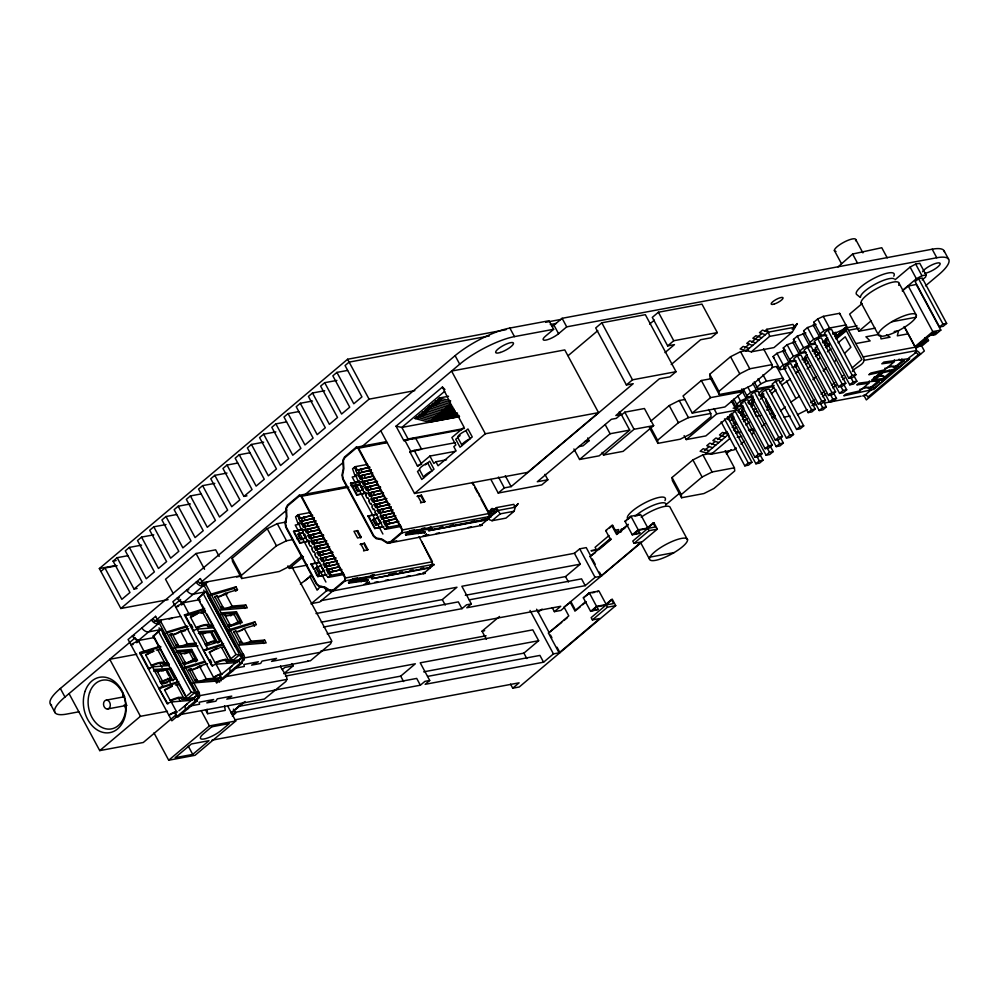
<?xml version="1.0" encoding="UTF-8"?>
<svg xmlns="http://www.w3.org/2000/svg" width="999" height="999" viewBox="0 0 999 999"><rect width="100%" height="100%" fill="white"/><g stroke="black" fill="none" stroke-linecap="round" stroke-linejoin="round"><path stroke-width="1.5" d="M852.359 371.478C854.894 366.833 866.42 364.66 863.648 357.804L847.264 328.109L844.729 328.172L835.863 336.85L844.729 328.172M894.442 359.84A8.679 4.758 51.6 0 0 893.755 362.187L881.792 363.811L883.853 362.075L908.091 358.778C910.526 355.582 918.393 353.309 915.883 348.064L904.619 327.135M195.829 700.237L199.675 696.453L199.363 693.119L160.789 621.503L157.929 622.602A6.593 1.711 -28.3 0 0 158.092 624.025M241.983 656.355L243.818 654.807L242.732 654.857L243.306 653.895L240.447 654.994A6.593 1.711 -28.3 0 0 241.983 656.355L242.008 657.579L221.079 674.7L220.329 676.198L220.854 679.507L223.027 679.095L242.083 663.036L241.845 661.051L243.631 659.939L244.618 657.03L205.557 583.753L202.697 584.865A6.593 1.711 -28.3 0 0 202.847 586.288M179.683 714.635L264.36 699.05L285.939 681.43C289.61 676.186 281.393 670.816 280.532 665.908M307.817 660.888L310.339 660.826L330.706 643.693L331.693 640.784L291.795 566.645M158.167 623.826A6.593 4.008 49.9 0 1 152.235 621.066L151.386 619.88L153.559 619.48L155.307 621.178L156.781 621.253L158.167 623.826L138.386 640.521L143.906 651.098L142.07 652.634L139.635 652.659L159.89 646.241M194.992 697.364L187.4 698.788L185.764 696.852L153.234 636.413L160.827 629.183L194.168 691.133M203.334 585.739L183.142 602.772L188.674 613.349L186.838 614.897L184.403 614.922L204.658 608.491M239.76 659.627L232.168 661.038L230.532 659.115L198.002 598.663L205.594 591.433L238.936 653.383M419.043 536.713L432.367 561.463L432.018 564.647L345.117 580.869L345.03 578.059L301.049 496.378L299.076 495.354L287.475 505.132L285.851 508.279L286.326 516.495L285.015 523.126L285.789 527.285L316.483 584.29L319.28 586.75L324.675 587.712L330.582 591.358L425.274 573.326L423.064 573.039L425.274 573.326M472.627 482.38L489.335 513.424L488.986 516.608L402.098 532.842L401.998 530.019L358.017 448.351L356.044 447.315L344.443 457.092L342.819 460.239L343.306 468.456L341.983 475.087L342.757 479.245L373.464 536.251L376.248 538.711L381.643 539.672L387.562 543.319L482.242 525.287L480.032 524.999L482.242 525.287M895.067 279.757L910.101 267.083L915.671 264.073L919.779 263.311L926.061 274.962L925.636 276.998L922.177 279.932M136.264 639.098L136.763 642.769L138.586 641.221A6.593 1.711 -28.3 0 0 132.043 644.08L130.981 644.855L133.154 644.442M181.031 601.361L181.518 605.019L183.354 603.471A6.593 1.711 -28.3 0 0 176.811 606.343L175.749 607.105L178.609 606.243M488.474 514.298L496.391 507.617L513.798 504.37L515.334 507.217L497.927 510.477L487.749 519.055L492.045 520.716L505.969 518.119L514.11 511.251L515.334 507.217L518.156 503.558L514.747 507.292M616.683 534.565L618.706 529.532L615.434 530.144M620.416 531.543L621.428 529.02L624.687 528.421M749.075 348.439L743.181 346.403L740.134 348.976L751.335 351.823L773.975 347.59L792.282 332.155L797.352 323.601L794.292 326.173M752.309 434.453L753.995 430.794M176.323 712.449L175.562 713.948L176.086 717.245L178.259 716.845L197.315 700.786L197.078 698.801L198.214 698.239L196.828 695.666A6.593 4.008 49.9 0 0 194.68 699.924L195.142 701.186L197.315 700.786M869.442 380.919A8.679 4.758 51.6 0 0 868.743 383.266L859.664 390.921L845.841 394.118L843.805 395.829L873.288 389.448L884.402 379.445M909.565 358.229L898.276 368.381L868.83 374.725L870.841 373.039L884.664 369.842L893.755 362.187M297.952 534.365L302.972 532.455L305.632 537.899L300.774 539.61L297.952 534.365L302.809 532.654M300.774 539.61L305.632 537.899M354.92 486.326L359.952 484.415L362.612 489.86L359.952 484.415L354.92 486.326L357.754 491.57L362.487 489.872M357.754 491.57L355.095 486.113M315.909 567.719L320.929 565.796L323.763 571.053L318.731 572.964L315.909 567.719L320.929 565.796L323.763 571.053L318.731 572.964M372.889 519.68L377.909 517.769L380.569 523.214L375.711 524.925L372.889 519.68L377.909 517.769L380.569 523.214L377.622 517.981M375.711 524.925L380.444 523.226M153.234 636.413L160.827 629.183M198.002 598.663L205.594 591.433M160.789 621.503L160.227 622.464L161.301 622.414M205.557 583.753L204.995 584.727L206.069 584.677M825.998 346.69L828.208 344.518M835.639 338.661L846.628 327.784L857.067 325.836M835.976 337.55L845.953 327.697L836.013 337.362M816.995 355.319L819.217 353.147M825.873 346.628L829.195 343.369M835.639 338.449L846.628 327.784M839.46 335.664L847.264 328.109L835.776 338.174M351.735 581.793L354.57 579.283L371.79 576.573L373.876 574.812L374.213 575.449L372.127 577.197L354.945 579.969L353.421 581.193L354.57 579.283L354.945 579.969L352.048 582.367L353.122 580.631M408.703 533.753L411.551 531.243L428.758 528.533L430.844 526.773L431.181 527.41L429.095 529.17L411.913 531.93L410.402 533.154L411.551 531.243L411.913 531.93L409.016 534.328L410.089 532.592M838.049 266.87L852.622 254.033L881.767 247.727L887.224 257.854M796.715 372.39L799.013 370.367L795.491 373.426M805.906 364.335L808.203 362.325M816.245 355.282L818.543 353.259M825.436 347.227L828.883 344.205M862.624 395.891L864.51 395.517L871.802 389.373L870.416 386.8M895.454 365.709L896.827 368.269L882.904 380.007L858.815 383.166L856.78 384.89L868.743 383.266M168.082 599.662L120.842 608.478L99.351 568.568L347.59 359.253L506.068 329.67M100.887 571.416L104.957 567.994L117.145 565.709M104.957 567.994L121.841 599.35L129.97 592.482L113.087 561.126L117.158 557.692L127.822 555.706M141.558 545.129L129.37 547.402L125.3 550.836L142.183 582.192L134.041 589.048L117.158 557.692M153.771 534.827L141.571 537.1L137.512 540.534L154.395 571.89L146.254 578.758L129.37 547.402M165.971 524.537L153.784 526.81L149.713 530.244L166.596 561.6L158.466 568.468L141.571 537.1M176.661 514.522L165.996 516.52L161.925 519.955L178.809 551.311L170.667 558.166L153.784 526.81M190.397 503.946L178.197 506.218L174.138 509.652L191.021 541.008L182.879 547.877L165.996 516.52M201.074 493.943L190.409 495.929L186.338 499.363L203.222 530.719L195.092 537.587L178.197 506.218M214.81 483.366L202.622 485.639L198.551 489.073L215.434 520.429L207.293 527.285L190.409 495.929M226.973 473.076L214.822 475.337L210.764 478.771L227.647 510.127L219.505 516.995L202.622 485.639M237.662 463.061L227.035 465.047L222.964 468.481L239.847 499.837L231.718 506.705L214.822 475.337M249.912 452.759L239.248 454.757L235.177 458.191L252.06 489.547L243.918 496.403L227.035 465.047M263.649 442.182L251.448 444.455L247.377 447.889L264.273 479.245L256.131 486.113L239.248 454.757M275.849 431.893L263.661 434.165L259.59 437.599L276.473 468.956L268.331 475.824L251.448 444.455M286.538 421.878L275.874 423.876L271.803 427.297L288.686 458.666L280.544 465.522L263.661 434.165M298.751 411.588L288.074 413.574L284.003 417.008L300.899 448.364L292.757 455.232L275.874 423.876M312.475 401.011L300.287 403.284L296.216 406.718L313.099 438.074L304.957 444.942L288.074 413.574M324.687 390.709L312.5 392.994L308.429 396.416L325.312 427.784L317.17 434.64L300.287 403.284M336.9 380.419L324.7 382.692L320.629 386.126L337.525 417.482L329.383 424.35L312.5 392.994M347.577 370.417L336.913 372.402L332.842 375.836L349.725 407.192L341.583 414.048L324.7 382.692M120.842 608.478L369.081 399.163L414.785 390.634M219.181 556.418L215.647 549.837L196.054 553.496L165.522 579.233L173.327 593.706M51.611 705.157A43.569 11.276 -28.3 0 1 60.365 688.486L455.107 355.644A43.569 11.276 -28.3 0 1 509.852 328.059L549.038 320.741L553.646 329.295L545.504 336.151A10.052 2.597 -28.3 0 0 545.929 340.085A10.052 2.597 -28.3 0 0 558.566 333.716L566.708 326.848L936.787 257.754A43.569 11.276 -28.3 0 1 938.635 274.775L925.511 285.839M299.413 495.979L287.899 505.694L286.401 508.578L286.888 516.658L285.589 523.239L286.288 526.997L316.883 583.828L319.405 586.051L324.762 587L330.569 590.609L335.14 589.747M356.381 447.939L344.867 457.654L343.381 460.539L343.868 468.618L342.557 475.199L343.256 478.958L373.863 535.789L376.386 538.011L381.743 538.961L387.55 542.569L396.69 540.859M301.049 496.378L348.751 487.187M358.017 448.351L387.425 442.557M78.871 711.8L66.821 714.06A43.569 11.276 -28.3 0 1 64.972 697.04L135.327 637.712M154.408 621.615L180.644 599.5M199.725 583.404L286.788 510.002M304.67 494.917L342.844 462.737M361.925 446.653L459.715 364.198A43.569 11.276 -28.3 0 1 514.46 336.613L553.646 329.295M156.781 621.253L158.654 620.229L161.001 621.84M302.135 555.606L289.26 566.458L279.258 571.503L241.708 578.508L232.505 561.413L232.168 558.291L267.257 528.708L277.26 523.663L286.276 521.977M409.24 439.548L403.796 440.571L396.041 426.173L442.432 387.05L444.955 389.535M310.652 512.412L298.514 514.672L295.579 516.795L297.927 523.488L300.849 522.939M367.62 464.373L355.494 466.633L352.56 468.756L354.907 475.449L357.829 474.9M444.605 391.371L401.848 427.422L396.041 426.173M458.978 416.62L429.046 422.202L415.097 418.531L416.72 417.17L422.752 416.034M426.011 413.299L419.98 414.423L418.344 415.796L432.305 419.455L457.742 414.71M427.759 410.826L423.226 411.675L421.603 413.049L435.564 416.72L456.518 412.799M431.006 408.079L426.486 408.928L424.862 410.302L438.811 413.973L455.282 410.901M454.046 408.991L442.07 411.226L428.121 407.555L429.745 406.181L435.776 405.057M439.023 402.31L433.004 403.434L431.368 404.807L445.329 408.479L452.809 407.08M440.771 399.85L436.251 400.699L434.627 402.073L448.576 405.731L451.573 405.182M448.551 396.266L439.51 397.952L437.887 399.325L450.437 402.622M303.009 520.841L300.274 521.353L298.726 518.493L312.749 515.322L301.149 518.044L302.685 520.904L314.385 518.069M359.977 472.802L357.242 473.314L355.706 470.454L369.717 467.282M300.274 521.353L314.285 518.181M357.242 473.314L371.253 470.142M297.927 523.488L298.664 522.864L300.999 529.183L301.735 528.571L303.271 531.431L302.535 532.042L307.143 540.584L307.867 539.972L309.415 542.832L308.679 543.444L310.214 546.291L310.939 545.679L312.475 548.538L311.75 549.15L313.286 551.985L314.011 551.373L315.547 554.233L314.822 554.845L316.346 557.692L317.083 557.08L318.619 559.939L317.894 560.551L321.69 565.634L320.966 566.258M354.907 475.449L355.632 474.825L357.979 481.143L358.703 480.531L360.239 483.391L359.515 484.003L364.111 492.544L364.847 491.933L366.383 494.792L365.659 495.404L367.182 498.251L367.907 497.639L369.455 500.499L368.718 501.111L370.254 503.958L370.979 503.334L372.527 506.193L371.79 506.818L373.326 509.652L374.051 509.04L375.587 511.9L374.862 512.512L378.658 517.594L377.934 518.219M241.708 578.508L241.371 575.399L276.461 545.816L286.476 540.771L292.482 539.647M293.419 531.443L302.535 529.445M306.081 526.548L303.346 527.06L301.798 524.2L315.821 521.016M359.503 481.406L350.387 483.404L360.502 481.518M363.049 478.509L360.314 479.021L358.778 476.161L372.789 472.977M455.706 451.248L429.895 456.068L417.682 466.371L409.927 451.973L421.628 449.25L415.484 437.849L403.796 440.571L408.067 438.973L464.448 428.446M303.346 527.06L317.357 523.876M360.314 479.021L372.864 476.111L364.423 478.259M218.644 597.027A12.875 2.572 -31.1 0 0 223.476 594.917L225.312 593.369L237.5 589.66L235.964 586.813L210.177 594.368M429.046 422.202L430.681 420.829L459.115 415.522M432.305 419.455L433.928 418.094L456.381 413.898M435.564 416.72L437.187 415.347L455.144 411.988M438.811 413.973L440.447 412.599L453.908 410.089M442.07 411.226L443.693 409.852L452.684 408.179M445.329 408.479L446.953 407.105L451.448 406.268M448.576 405.731L450.212 404.358L436.251 400.699M307.442 526.286L315.934 524.063M210.889 595.416L234.141 588.349L235.964 586.813M318.968 529.857L306.406 532.754L304.87 529.895L318.881 526.723M377.397 481.543L363.386 484.727L361.85 481.868L374.4 478.958L364.26 481.406L365.796 484.265L377.51 481.431M414.672 438.536L415.484 437.849M237.5 589.66L235.677 591.208L234.141 588.349M304.071 534.89L304.795 534.278L306.343 537.137L305.607 537.749M361.039 486.85L361.775 486.238L363.311 489.098L362.587 489.71M552.16 326.536A10.052 2.597 -28.3 0 0 553.958 325.162L562.1 318.306L932.179 249.213A43.569 11.276 -28.3 0 1 944.442 252.01M323.501 535.277L309.478 538.461L307.942 535.601L320.492 532.692M380.469 487.237L366.458 490.422L364.91 487.562L377.472 484.652M294.106 532.729L299.65 543.019L308.766 541.021M351.086 484.69L356.618 494.98L365.734 492.982M442.432 387.05L455.507 413.536L456.318 412.849L464.073 427.247L451.873 437.537L455.856 444.955L453.821 446.665L455.969 450.661L438.062 465.759L435.914 461.763L433.878 463.486L429.895 456.068M188.674 628.646L180.544 631.118A8.679 1.736 -31.1 0 1 172.153 633.666L170.092 634.29L175.749 644.792A12.962 4.083 -25.4 0 0 178.122 646.89L179.221 646.815A12.875 4.058 -25.4 0 0 185.564 645.391L187.4 643.843L196.466 643.106M220.529 606.967A12.875 4.058 -25.4 0 0 222.877 609.053L223.988 609.065A12.875 4.058 -25.4 0 0 230.332 607.642L232.155 606.093L245.754 604.994L247.29 607.854L219.755 610.102M313.411 543.444L312.55 544.168L311.014 541.308L311.875 540.584L323.564 538.399L313.424 540.846L314.96 543.718L326.673 540.871M372.265 495.616L369.53 496.128L367.982 493.269L380.532 490.359L370.392 492.819L371.94 495.679L382.118 493.131M372.09 492.495L372.952 491.77M369.53 496.128L383.541 492.944M153.621 671.141L167.258 670.029L169.081 668.493L174.887 679.283L161.363 683.528L152.397 666.87L148.164 668.506L150.574 668.418M194.193 659.09L195.642 661.788L197.477 660.252L191.671 649.45L189.835 650.998L176.211 652.11M212.013 632.292L213.848 630.744L219.655 641.533L217.819 643.081L212.013 632.292L198.389 633.403M228.721 626.748L242.245 622.502L236.438 611.713L234.603 613.261L220.966 614.373M318.356 549.35L315.622 549.862L314.086 547.002L328.097 543.831M386.613 498.651L372.59 501.823L371.054 498.963L383.604 496.053M230.332 607.642L243.931 606.543L245.754 604.994M287.937 565.809L289.348 568.443L303.434 556.568M315.622 549.862L329.633 546.69L320.592 548.376L319.043 545.516L316.496 546.553L318.032 549.413M160.09 681.643L160.677 682.742L162.512 681.193A12.55 2.51 -31.1 0 1 170.966 679.607L169.655 677.172M376.698 501.061L386.713 498.526M332.704 552.385L318.693 555.569L317.158 552.709L329.707 549.8L319.568 552.26L321.104 555.119L332.804 552.272M389.672 504.345L375.661 507.529L374.126 504.67L386.675 501.76L376.536 504.22L378.072 507.08L389.785 504.233M419.53 469.792L423.826 477.772A8.379 2.173 -28.3 0 1 431.968 470.904L427.659 462.924A8.379 2.173 -28.3 0 0 419.53 469.792L417.495 471.503L421.79 479.483L433.991 469.193L429.695 461.213L425.337 464.885M460.102 435.576L455.744 439.248L460.039 447.227L472.252 436.938L467.957 428.958L465.921 430.669A8.379 2.173 -28.3 0 0 457.779 437.537L462.075 445.517A8.379 2.173 -28.3 0 1 470.217 438.648L465.921 430.669M313.686 569.08L311.001 564.098L318.669 562.375M381.905 527.172L374.687 528.521L367.969 516.058L377.085 514.06M322.802 554.795L323.651 554.07L322.115 551.211M335.776 558.091L321.765 561.263L320.217 558.404L332.779 555.506M392.744 510.052L378.733 513.224L377.197 510.364L391.208 507.192M619.255 411.888L620.741 414.61L615.846 415.522L659.39 378.808L669.942 376.835L676.048 371.69L645.342 314.673L601.81 322.802L595.704 327.947L626.398 384.965L633.216 383.691L511.126 486.625L504.32 487.899L498.214 493.044L490.896 479.47M360.577 537.862L361.263 537.275L357.667 530.606L356.98 531.193L359.852 536.525M195.017 668.943A12.875 2.572 -31.1 0 0 197.59 667.732L199.425 666.183L207.542 663.711M69.043 693.606L99.738 750.611L140.434 716.308L167.457 711.263M568.144 355.656L597.777 330.669M229.795 630.719L253.009 623.426L254.845 621.878L256.381 624.725L244.181 628.433A8.679 1.736 -31.1 0 1 235.789 630.993L233.729 631.618L239.385 642.12A12.962 4.083 -25.4 0 0 241.758 644.218L242.857 644.143A12.875 4.058 -25.4 0 0 249.201 642.707L262.799 641.608L264.635 640.072L266.171 642.919L238.624 645.167M327.572 566.458L324.837 566.97L323.289 564.11L337.3 560.926M384.54 518.419L381.805 518.931L380.269 516.071L394.28 512.887M300.399 584.09L310.564 576.086L305.02 580.756M327.397 563.336L337.412 560.814M384.365 515.309L392.857 513.074M324.837 566.97L338.848 563.786M381.805 518.931L395.816 515.746M322.49 569.093L323.214 568.481L325.499 574.687L328.221 577.397L344.418 574.375M379.458 521.053L380.194 520.442L382.48 526.66L385.189 529.358L401.386 526.336M380.756 430.769L414.535 493.481L485.339 433.778L598.538 412.637L564.772 349.925L451.573 371.054L485.339 433.778M318.531 575.137L319.343 574.45L316.408 574.999M328.933 566.196L337.425 563.973M385.914 518.169L394.393 515.934M315.035 571.578L317.719 576.56L326.835 574.575M374.687 528.521L383.803 526.535M330.644 572.165L327.897 572.664L326.361 569.805L338.911 566.908M398.851 521.453L384.877 524.637L383.329 521.765L395.891 518.868M364.46 545.067L367.232 550.237L367.932 549.65L364.448 543.194L360.065 544.467L362.525 544.005M421.428 495.154L420.729 495.741L424.213 502.197L424.9 501.61L421.428 495.154L417.033 496.428L419.505 495.966M327.897 572.664L341.87 569.492M363.761 543.781L364.448 543.194M332.005 571.903L340.497 569.68M388.986 523.863L397.465 521.64M196.99 681.967L198.089 681.88A12.875 4.058 -25.4 0 0 204.433 680.456L206.269 678.908L219.867 677.809L221.403 680.669L192.782 682.966M249.201 642.707L251.036 641.171L264.635 640.072M185.764 696.852L191.221 692.257L194.892 692.469L187.4 698.788M230.532 659.115L235.989 654.52L239.66 654.732L232.168 661.038L214.773 628.721M328.221 577.397L331.243 575.262L343.344 573.001M385.189 529.358L388.211 527.222L400.312 524.962M309.69 576.248L316.97 589.772L321.041 586.338M363.536 550.924L367.932 549.65M420.504 502.884L424.9 501.61M177.36 712.062L176.461 711.588A6.593 1.711 -28.3 0 0 169.917 714.447L168.856 715.222L176.461 711.588L171.279 701.947L167.008 703.508L139.635 652.659M197.228 694.093L199.051 692.557L197.977 692.607L198.539 691.633L195.679 692.744A6.593 1.711 -28.3 0 0 197.228 694.093L197.24 695.329L178.958 710.714M222.128 674.313L221.229 673.85A6.593 1.711 -28.3 0 0 214.685 676.71L213.624 677.484L221.229 673.85L216.046 664.198L211.763 665.771L184.403 614.922M175.836 715.034L143.282 742.494L99.738 750.611M204.433 680.456L218.032 679.357L219.867 677.809M311.026 603.896L326.448 590.896L330.582 590.122M671.216 364.535L700.636 339.722L711.188 337.762L717.294 332.617L701.947 304.108L658.403 312.237L652.297 317.382L667.657 345.891L674.462 344.618L664.984 352.61M345.03 578.059L431.918 561.838M401.998 530.019L489.335 513.424M344.78 580.244L333.266 589.959L330.569 590.609M401.76 532.205L390.247 541.92L387.55 542.569M333.566 590.322L319.668 602.047L312.262 603.421M649.625 324.101L654.37 320.105M348.551 582.479L353.022 578.708L353.359 579.333L348.888 583.116L348.551 582.479L368.019 579.757M405.519 534.44L410.002 530.669L410.339 531.293L405.856 535.077L405.519 534.44L424.987 531.718M370.691 577.26L372.902 575.399M427.672 529.22L429.882 527.36M348.888 583.116L368.356 580.382L353.309 581.343L352.048 582.367M405.856 535.077L425.324 532.342L410.277 533.304L409.016 534.328M368.506 583.716L369.318 582.13L368.506 583.716L365.984 584.19L366.783 582.604L365.646 583.566L369.655 582.754M425.487 535.676L426.286 534.09L425.487 535.676L422.964 536.151L426.623 534.715M421.753 541.758L431.193 560.489M478.721 493.718L479.657 496.665M153.983 732.879L168.706 760.227L209.403 725.911L235.739 721.003L227.635 705.956M231.443 712.449L243.306 702.447M282.455 669.442L284.827 667.444L293.094 665.896L291.87 663.611M231.106 713.311L245.055 701.535M667.657 345.891L673.751 340.734L717.294 332.617M232.317 715.996L235.602 713.224L233.416 709.153M283.828 673.713L293.094 665.896M626.398 384.965L632.504 379.82L676.048 371.69M192.72 754.407L209.003 740.684L191.371 743.98L175.1 757.704L192.72 754.407L188.361 746.303M598.538 412.637L527.734 472.34L414.535 493.481M235.739 721.003L195.042 755.306L168.706 760.227M431.006 564.597L434.09 564.71L430.169 567.357L371.566 578.771L430.244 567.894L429.895 567.27M487.974 516.558L491.058 516.67L487.15 519.318L428.546 530.731L487.212 519.867L486.875 519.23L446.391 526.798M432.08 565.484L433.753 564.085M489.06 517.445L490.721 516.046M423.401 573.676L430.244 567.894M480.369 525.636L487.212 519.867M492.045 520.716L500.187 513.861L514.11 511.251M587.637 437.987L589.11 440.696L583.004 445.841L578.496 446.69M620.741 414.61L616.258 418.381L611.376 419.293L537.3 481.743L547.852 479.77L544.93 474.338M621.316 415.147L624.837 412.175L644.43 408.516L653.646 425.624L623.114 451.361L603.521 455.02L602.11 452.385M513.836 507.205L515.359 505.919M547.852 479.77L541.745 484.915L498.214 493.044M573.913 448.963L579.582 459.49L610.102 433.753L629.695 430.094L620.479 412.987M629.695 430.094L599.175 455.831L579.582 459.49M603.521 455.02L634.053 429.283L653.646 425.624M650.686 421.203L669.218 405.569L679.233 400.524L685.177 399.413M711.75 378.584L701.36 380.519L683.041 395.966L692.257 413.074L724.912 406.968L743.219 391.533L741.807 388.898M321.253 622.202L442.307 599.6L456.968 587.237L315.984 613.561M763.573 348.826L772.077 364.623L772.414 367.732L751.56 385.302L741.558 390.347L719.243 394.518L710.039 377.41L709.702 374.3L730.544 356.718L740.559 351.673L747.989 350.287M744.492 348.164L749.2 344.193M751.56 342.207L762.162 333.266M764.51 331.281L766.87 329.295L792.994 324.413L794.53 327.26L792.17 329.245M746.016 351.011L768.406 332.143L794.53 327.26M751.335 351.823L769.642 336.376L792.282 332.155M657.916 443.369L657.579 440.259L678.433 422.677L688.436 417.632L710.751 413.474L711.088 416.583L690.234 434.153L680.219 439.198L657.916 443.369L649.412 427.584M692.257 413.074L710.564 397.627L743.219 391.533M719.243 394.518L718.905 391.408L739.76 373.826L749.762 368.781L772.077 364.623M327.135 633.841L461.988 608.666L466.558 604.807L471.341 603.92L461.85 586.276L580.269 564.16L574.425 553.296L320.891 600.674M471.341 603.92L466.77 607.767L585.202 585.664L595.067 577.347L601.598 576.123L599.4 572.052M786.126 368.519L780.182 369.63L773.114 356.543L776.96 353.296L785.539 350.112M794.817 360.214L790.359 361.051L783.291 347.964L787.137 344.717L795.716 341.533M804.982 351.636L800.536 352.472L793.468 339.385L797.302 336.139L805.893 332.954M815.159 343.057L810.701 343.893L803.633 330.806L807.479 327.56L816.058 324.375M825.336 334.478L820.878 335.314L813.81 322.227L817.657 318.981L823.263 316.358L839.597 313.311L840.396 314.735M238.249 706.468L400.686 676.136L415.334 663.786L274.35 690.109M684.128 435.626L686.251 439.572L716.77 413.836L736.363 410.177L731.405 400.974M752.921 397.078L746.116 398.351L740.509 400.986L736.663 404.22L737.449 405.656L741.533 404.895M769.58 391.396L773.426 388.161L772.627 386.725L756.293 389.772L750.674 392.407L746.84 395.641L747.627 397.078L753.071 396.054M779.744 382.817L783.591 379.583L782.804 378.146L766.47 381.193L760.851 383.828L757.005 387.063L757.804 388.499L774.138 385.452M796.278 360.939L788.848 362.325L783.228 364.947L779.395 368.194L780.182 369.63M806.443 352.36L799.025 353.746L793.406 356.368L789.56 359.615L790.359 361.051M815.134 344.056L809.19 345.167L803.583 347.789L799.737 351.036L800.536 352.472M826.797 335.202L819.367 336.588L813.76 339.21L809.914 342.457L810.701 343.893M832.754 333.092L837.212 332.267L842.831 329.633L846.665 326.386L845.878 324.962L829.545 328.009L823.925 330.632L820.092 333.878L820.878 335.314M740.721 403.321L744.155 400.437L747.826 399.75L772.252 445.104L768.818 448.002L765.147 448.688L740.721 403.321L743.169 402.872M754.332 391.858L750.898 394.742L775.324 440.109L778.995 439.423L782.429 436.526L758.004 391.171L754.332 391.858L778.758 437.212L782.429 436.526M783.716 367.245L787.15 364.348L790.821 363.673L815.246 409.028L811.812 411.925L808.141 412.612L783.716 367.245L786.163 366.795M797.314 355.781L793.893 358.666L818.318 404.033L821.977 403.346L825.411 400.449L800.986 355.095L797.314 355.781L821.74 401.136L825.411 400.449M807.492 347.202L804.058 350.087L828.483 395.454L832.155 394.767L835.589 391.87L811.163 346.516L807.492 347.202L831.917 392.557L835.589 391.87M817.669 338.624L814.235 341.508L838.661 386.875L842.332 386.188L845.766 383.291L821.34 337.937L817.669 338.624L842.095 383.978L845.766 383.291M827.834 330.045L824.412 332.929L848.838 378.296L852.509 377.61L855.931 374.712L831.505 329.358L827.834 330.045L852.259 375.399L855.931 374.712M862.212 303.496L849.625 314.111L858.828 331.206L875.161 328.159M736.363 410.177L705.843 435.914L686.251 439.572M727.434 419.455L732.854 414.897M737.612 410.876L743.031 406.318M747.789 402.31L753.196 397.739M759.04 392.807L764.46 388.249M759.415 453.521L763.011 460.189L759.577 463.086L755.906 463.773L731.48 418.406L733.766 416.483M743.943 407.904L741.658 409.827L766.083 455.194L769.754 454.508L773.176 451.61L770.304 446.278M780.481 437.699L783.353 443.032L779.919 445.929L776.248 446.615L751.835 401.248L754.12 399.325M765.434 389.785L762 392.669L786.425 438.037L790.097 437.35L793.531 434.453L769.105 389.098L765.434 389.785L789.859 435.139L793.531 434.453M775.611 381.206L772.177 384.091L796.603 429.458L800.274 428.771L803.708 425.874L779.282 380.519L775.611 381.206L800.037 426.561L803.708 425.874M823.476 401.623L826.348 406.955L822.914 409.852L819.242 410.539L794.817 365.172L797.102 363.249M807.279 354.67L804.994 356.593L829.42 401.96L833.091 401.273L836.513 398.376L833.641 393.044M817.457 346.091L815.159 348.014L839.585 393.381L843.256 392.694L846.69 389.797L843.818 384.465M853.995 375.886L856.867 381.218L853.433 384.116L849.762 384.802L825.336 339.435L827.622 337.512M486.426 639.335L482.042 631.193L499.488 616.483M574.425 553.296L579.707 548.838L586.238 547.614L590.634 555.756M234.94 719.829L420.367 685.202L424.937 681.355L429.72 680.456L420.217 662.812L538.648 640.709L532.792 629.845L285.402 676.073M740.971 415.509L742.894 413.886L741.508 411.301M751.148 406.93L753.071 405.307L751.673 402.722M760.364 399.163L763.248 396.74L761.85 394.143M804.058 362.325L805.981 360.701L804.582 358.117M814.222 353.746L816.146 352.123L814.759 349.538M824.4 345.167L826.323 343.544L824.924 340.959M834.577 336.588L836.5 334.965L835.102 332.38M598.851 549.662L611.288 539.173L610.414 539.335L605.719 530.619L611.775 525.511L612.649 525.349L617.345 534.065L627.797 525.249M735.264 421.678L733.229 423.401L736.163 424.413M609.615 527.909L612.649 525.349M429.72 680.456L425.149 684.315L543.581 662.2L553.434 653.895L559.964 652.672L557.042 647.24M725.212 450.724L734.415 467.819L734.752 470.929L713.91 488.511L703.895 493.556L681.593 497.727L672.377 480.619L672.04 477.51L692.894 459.927L702.909 454.882L713.311 452.934M771.428 393.706L776.061 389.797M781.855 384.915L790.246 379.121M806.081 364.485L808.416 362.512M815.446 356.593L818.955 353.634M825.973 347.714L829.482 344.755M836.513 338.836L846.39 330.731L861.875 359.49L852.085 367.982M704.507 450.462L709.228 446.491M711.575 444.505L715.109 441.521M717.469 439.535L726.897 431.593L727.921 433.491M732.142 427.172L735.676 424.188M743.918 417.232L746.278 415.247M638.349 530.169L639.81 532.867L638.998 533.553L632.255 534.815L624.974 521.303L630.931 516.271L640.584 514.473L647.864 527.996L653.97 522.839L657.342 529.12L564.098 607.167L568.793 615.884L548.439 633.041L559.103 652.834L599.787 618.518L592.395 619.904L591.158 617.619L606.218 604.919L613.623 603.546L611.475 599.55L604.557 605.382L596.64 606.868L592.32 610.514L598.189 609.415L589.31 592.819L583.354 597.839L590.634 611.363L598.189 609.415M706.043 453.321L728.433 434.44L729.67 438.686L711.363 454.12L700.162 451.273L703.209 448.701L709.103 450.749M733.516 430.157L736.8 427.385M743.581 421.665L747.252 418.569M626.66 520.454L624.974 521.303M628.821 518.618L630.993 516.795L630.119 516.958M609.04 535.539L595.092 547.302L596.628 550.149L610.576 538.386M807.192 368.856L810.763 365.846M817.894 359.84L820.266 357.829M827.397 351.823L830.968 348.813M838.099 342.794L845.229 336.788L850.886 347.277L844.854 353.109M902.497 290.434L916.37 278.733L921.94 275.724L926.061 274.962M902.284 291.021L908.241 285.989L916.27 284.49L940.821 330.107L935.476 334.615L933.303 335.027L936.612 332.23L932.941 332.917L919.13 344.555L922.801 343.868L926.335 340.896L928.508 340.497L927.06 337.812M918.556 278.721L915.134 281.618L939.547 326.985L943.218 326.298L946.652 323.401L922.227 278.034L918.556 278.721L942.981 324.088L946.652 323.401M465.322 595.304L565.521 576.585L580.269 564.16M639.81 532.867L633.94 533.966L638.274 530.319L646.178 528.846L653.096 523.001L655.244 526.997L647.839 528.384L632.792 541.071L634.015 543.356L641.42 541.97L600.724 576.286L590.059 556.493L610.414 539.335M628.271 524.275L616.47 534.228L611.775 525.511M638.898 515.322L639.71 514.635M745.828 425.062L749.25 422.177M595.454 552.522L590.059 556.493M858.828 331.206L871.415 320.592M813.036 379.183L816.083 376.611L813.311 379.707M823.213 370.604L826.26 368.032L823.488 371.128M836.438 359.453L834.677 361.688M665.534 505.057L679.844 492.982M726.36 453.771L731.131 449.75M632.255 534.815L638.211 529.795L647.864 527.996M736.288 447.964L734.003 449.9L711.363 454.12M740.871 444.105L744.305 441.208M761.6 426.635L765.034 423.738M771.902 417.944L774.188 416.009M681.593 497.727L681.256 494.605L702.097 477.035L712.112 471.99L734.415 467.819M780.644 410.801L785.276 406.905M791.071 402.023L799.45 396.216M634.015 543.356L649.075 530.656L657.342 529.12M552.172 607.579L554.37 611.663L560.726 606.293L320.829 651.073M564.098 607.167L571.028 601.898L575.724 610.614L574.85 610.776L570.154 602.06M564.385 607.492L560.901 610.439L554.37 611.663M814.247 399.875L810.626 402.684M821.028 394.155L824.575 391.171M831.48 385.339L834.764 382.567M841.345 377.035L843.218 375.449M812.274 405.257L815.534 402.522M822.414 396.715L825.948 393.731M832.866 387.912L836.151 385.139M842.719 379.595L844.605 378.009M812.137 405.681L814.46 403.733M721.091 421.815L744.804 465.846L748.239 462.949L751.91 462.262L727.484 416.908M731.268 413.236L754.982 457.267L758.403 454.37L762.075 453.683L737.649 408.329L735.202 408.778M765.147 448.688L768.581 445.791L772.252 445.104M775.324 440.109L778.758 437.212M808.141 412.612L811.575 409.715L815.246 409.028M818.318 404.033L821.74 401.136M828.483 395.454L831.917 392.557M838.661 386.875L842.095 383.978M848.838 378.296L852.259 375.399M423.701 671.84L523.901 653.134L538.648 640.709M574.85 610.776L585.476 601.823M597.277 591.87L598.089 591.183M561.75 622.389L548.439 633.041M564.01 620.491L567.395 617.632M576.885 609.64L580.369 606.693M582.692 604.732L586.176 601.798M751.91 462.262L748.476 465.159L744.804 465.846M762.075 453.683L758.653 456.58L754.982 457.267M755.906 463.773L759.34 460.876L763.011 460.189M766.083 455.194L769.517 452.297L773.176 451.61M776.248 446.615L779.682 443.718L783.353 443.032M786.425 438.037L789.859 435.139M796.603 429.458L800.037 426.561M819.242 410.539L822.676 407.642L826.348 406.955M829.42 401.96L832.841 399.063L836.513 398.376M839.585 393.381L843.019 390.484L846.69 389.797M849.762 384.802L853.196 381.905L856.867 381.218M590.634 611.363L596.59 606.343L606.243 604.532L612.35 599.388L615.721 605.656L519.268 686.987L512.737 688.199L510.551 684.128M874.325 376.823A12.55 6.881 51.6 0 0 874.038 378.908L879.495 374.313L881.842 373.763A8.429 5.632 47.8 0 1 882.317 371.928M874.038 378.908L876.061 378.633L881.842 373.763M904.095 326.561L914.922 346.678L932.804 331.606L940.821 330.107M920.141 343.344L922.427 341.421L926.098 340.734L924.662 338.062M931.667 333.629L929.382 335.564L933.054 334.877L935.339 332.942M939.547 326.985L942.981 324.088M592.395 619.904L607.442 607.205L615.721 605.656M512.737 688.199L519.105 682.829L211.975 740.172M864.872 386.9A8.679 5.757 47.9 0 1 869.18 388.723L876.985 382.142L879.008 381.868A12.962 7.105 51.6 0 0 876.635 380.107M889.872 365.821A8.679 5.757 47.9 0 1 894.18 367.657L901.985 361.064L904.008 360.789A12.962 7.105 51.6 0 0 901.647 359.028M926.098 340.734L922.676 343.619L919.005 344.305M869.18 388.723L871.515 388.186L879.008 381.868M878.571 375.237A8.417 4.62 51.6 0 1 884.14 377.535L891.233 371.566L893.581 371.016M894.18 367.657L896.515 367.108L904.008 360.789M928.508 340.497L922.951 345.179L914.922 346.678M873.288 389.448L909.577 358.853L908.091 358.778M864.922 395.179L866.408 395.254L868.143 396.953L918.368 354.608L920.541 354.208L919.692 353.022A6.593 4.008 49.9 0 0 915.658 350.362M863.785 395.179L866.345 399.912L924.362 350.986L921.178 345.067L920.104 345.841A6.593 1.711 -28.3 0 1 915.534 348.139M479.995 524.687L481.343 524.812M797.489 414.635L807.504 409.59M232.068 665.946L229.857 668.169L229.907 670.217L230.382 671.478L232.555 671.066L232.355 670.317M187.3 703.696L185.09 705.918L185.152 707.954L185.614 709.215L187.787 708.815L187.587 708.066M733.141 408.241L742.744 405.656M192.932 630.756L197.165 629.133L213.998 627.759M369.83 467.17L358.117 470.005L359.652 472.864L371.366 470.029M371.366 473.164L361.188 475.711L362.724 478.571M377.51 484.565L367.332 487.112L368.868 489.972L380.569 487.125M315.921 520.904L304.22 523.751L305.756 526.61M383.653 495.966L373.464 498.513L375.012 501.373M317.47 526.91L307.28 529.445L308.828 532.305M320.542 532.604L310.352 535.152L311.9 538.011L323.601 535.164M391.308 507.08L379.608 509.915L381.143 512.774L392.857 509.94M388.299 520.279L385.751 521.316L387.287 524.175L389.847 523.139L388.299 520.279L395.929 518.781M332.817 555.419L322.64 557.954L324.176 560.814L335.876 557.966M338.961 566.82L328.771 569.355L330.319 572.215M409.927 451.973L414.198 450.374L455.344 442.694M417.382 465.796L421.64 464.198L414.198 450.374M227.797 625.037L229.845 624.4A8.429 1.648 -31.3 0 0 238.049 621.828L240.097 621.178L235.976 613.536L233.679 613.723A8.417 2.66 -25.4 0 1 224.5 614.472L222.215 614.66M254.845 621.878L229.171 629.657M197.165 629.133L206.131 645.791L219.655 641.533M223.576 643.643L203.396 650.212L212.675 666.183M223.189 644.73L204.296 650.624M183.029 662.787L185.09 662.15A8.429 1.648 -31.3 0 0 193.282 659.565L195.329 658.928L191.221 651.273L188.923 651.46A8.417 2.66 -25.4 0 1 179.745 652.21L177.447 652.397M183.953 664.497L197.477 660.252M204.62 661.338L184.403 667.407M185.027 668.468L205.519 662.025M163.599 683.803L167.657 682.529M178.809 681.38L158.629 687.949L167.907 703.92L167.008 703.508M178.434 682.467L159.528 688.361M214.86 596.553L216.92 595.928A8.679 1.736 -31.1 0 0 225.312 593.369L232.155 606.093A8.679 2.735 -25.4 0 1 222.802 606.868L220.517 607.055L214.86 596.553A12.875 2.572 -31.1 0 0 215.11 597.502M223.476 594.917L227.547 593.681M186.838 614.897L204.283 609.602M201.111 612.375A12.875 2.585 -31.1 0 1 202.747 612.449L205.457 611.625M213.798 626.223L207.767 626.723A8.679 2.735 -25.4 0 0 198.401 627.484L196.116 627.672L190.459 617.17L192.52 616.545A8.679 1.736 -31.1 0 1 194.78 615.259M166.496 632.055L186.838 625.874M166.121 633.166L187.924 626.535M181.418 631.83L185.489 630.594M142.07 652.634L160.964 646.902M156.356 650.112A12.875 2.585 -31.1 0 1 157.979 650.187L160.689 649.362M169.043 663.973L162.999 664.46A8.679 2.735 -25.4 0 0 153.646 665.222L151.349 665.409L145.692 654.907L147.752 654.283A8.679 1.736 -31.1 0 1 148.888 653.621M205.207 644.08L207.268 643.456A12.55 2.51 -31.1 0 1 215.734 641.87L212.287 635.476M215.734 641.87L213.674 642.494A8.417 1.686 -31.1 0 0 205.444 644.992L207.268 643.456L201.923 633.528L199.625 633.691M219.967 647.402A12.875 2.585 -31.1 0 1 221.603 647.477L224.313 646.653M238.699 660.764L226.623 661.75A8.679 2.735 -25.4 0 0 217.258 662.512L214.972 662.699L209.315 652.197L211.376 651.573A8.679 1.736 -31.1 0 1 218.956 648.301M188.973 669.367L191.034 668.731A8.679 1.736 -31.1 0 0 199.425 666.183L206.269 678.908A8.679 2.735 -25.4 0 1 196.915 679.67L194.618 679.857L188.973 669.367A12.875 2.572 -31.1 0 0 190.197 670.441M197.59 667.732L201.648 666.495M160.452 681.817L162.512 681.193L157.168 671.266L154.857 671.44M170.966 679.607L168.906 680.232A8.417 1.686 -31.1 0 0 160.677 682.742M179.545 684.39L176.835 685.214L183.691 697.951L186.713 697.702M193.943 698.513L181.855 699.487A8.679 2.735 -25.4 0 0 172.502 700.249L170.205 700.436L164.548 689.934L166.608 689.31A8.679 1.736 -31.1 0 1 171.016 687.012M429.12 529.47L432.28 528.871M387.562 543.319L390.497 542.619L402.098 532.842L402.447 529.645L358.466 447.964L356.044 447.315L385.127 441.883M330.582 591.358L333.529 590.659L345.117 580.869L345.467 577.684L301.498 496.003L299.076 495.354L346.416 486.513M886.613 367.744L893.98 366.046M894.804 369.992L879.395 373.539L871.69 380.032L884.939 378.296L883.566 375.724M861.575 388.848L868.943 387.137M319.006 529.77L311.376 531.268L309.84 528.409M319.043 545.516L326.673 544.005M545.691 322.277L560.926 319.43M489.31 335.939L349.126 362.113L345.055 365.534L361.938 396.903L353.796 403.758L336.913 372.402M550.274 324.55L556.368 323.414M428.121 407.555L431.131 406.993M891.77 321.765L915.896 317.257M848.788 330.207L859.24 328.259M832.729 334.091L835.701 333.541L836.5 334.965M825.336 339.435L827.784 338.986M822.589 341.67L827.035 340.846M415.097 418.531L418.106 417.969M822.564 342.669L825.524 342.12L826.323 343.544M455.507 413.536L457.542 413.161M894.205 331.531L898.563 330.719L897.327 335.839L908.216 333.816M812.412 350.249L816.87 349.425M459.552 416.645L401.848 427.422L408.067 438.973M812.387 351.248L815.359 350.699L816.146 352.123M855.981 343.556L870.129 340.909L865.921 336.8L878.97 334.378M932.816 332.667L935.251 332.205M802.234 358.828L806.692 357.992M802.209 359.827L805.182 359.265L805.981 360.701M772.065 367.32L776.523 366.496L777.322 367.919M794.817 365.172L797.264 364.722M366.121 446.128L369.093 445.566M376.536 444.18L379.52 443.631M382.492 443.069L385.464 442.52M360.502 447.177L363.249 446.665M792.07 367.407L796.515 366.571M411.95 439.048L461.725 429.745M921.178 345.067L915.396 347.153L863.161 356.905M864.147 360.327L916.37 350.587M758.516 395.042L763.96 394.031M355.706 470.454L358.441 469.942M759.727 395.804L762.449 395.304L763.248 396.74M751.835 401.248L754.282 400.799M243.918 496.403L246.953 495.841M356.793 476.148L352.197 477.01L382.904 534.015M358.778 476.161L362.887 475.399M435.914 461.763L446.553 459.777M748.338 403.621L753.783 402.609M749.55 404.383L752.272 403.883L753.071 405.307M361.85 481.868L365.946 481.093M738.174 412.2L743.618 411.188M756.255 408.753L753.346 409.29L756.118 416.383L760.651 415.534M766.408 406.855L769.305 406.306M584.59 441.546L589.11 440.696M729.857 414.747L732.579 414.235M739.385 412.962L742.107 412.462L742.894 413.886M350.974 485.664L360.102 483.966M304.907 494.955L307.655 494.443M325.524 491.108L328.496 490.546M336.101 489.135L339.148 488.561M352.834 486.014L360.439 484.59M351.798 486.613L359.415 485.189M754.882 412.137L757.779 411.6M766.495 409.977L770.841 409.165M360.751 486.9L363.786 486.338M731.48 418.406L733.928 417.957M364.91 487.562L367.657 487.05M729.357 420.529L733.441 419.767M813.386 405.082L816.37 404.52M825.324 402.847L861.138 396.166M769.705 413.848L772.726 413.286M868.143 396.953L870.029 396.041M356.618 494.98L366.733 493.094M367.982 493.269L373.426 492.245M784.115 417.132L790.059 416.021M371.054 498.963L375.162 498.201M748.376 429.845L752.909 429.008M735.689 433.091L740.034 432.28M748.75 430.656L753.096 429.832M298.726 518.493L302.834 517.732M374.126 504.67L376.86 504.158M737.225 437.275L741.745 436.426M299.812 524.188L295.229 525.049L325.924 582.055M301.798 524.2L304.545 523.688M377.197 510.364L379.932 509.852M113.087 561.126L116.134 560.551M367.969 516.058L376.635 514.435M294.867 531.168L303.534 529.557M304.87 529.895L308.978 529.133M99.351 568.568L116.109 565.434M380.269 516.071L385.701 515.059M307.942 535.601L310.677 535.089M383.329 521.765L387.437 521.003M296.99 538.811L301.486 537.962M357.667 530.606L353.971 531.293L357.567 537.974L361.263 537.275M299.65 543.019L309.765 541.133M311.014 541.308L313.748 540.796M313.399 543.444L326.561 540.983M319.505 542.869L322.527 542.295M314.086 547.002L318.182 546.241M411.488 530.394L414.46 529.832M421.915 528.446L424.887 527.897M488.311 517.182L491.058 516.67M439.86 527.447L442.882 526.885M450.462 525.474L453.484 524.912M471.665 521.515L474.687 520.954M482.267 519.53L485.302 518.968M428.396 530.157L443.394 527.347M317.158 552.709L321.253 551.935M134.041 589.048L137.088 588.486M425.636 535.452L428.683 534.877M436.313 533.466L439.36 532.892M468.306 527.484L471.353 526.923M320.217 558.404L322.964 557.892M207.655 582.367L201.548 583.516L202.922 586.076A6.593 4.008 49.9 0 1 197.003 583.329L196.141 582.142L198.326 581.73L200.062 583.441L201.548 583.516L203.421 582.492L240.747 575.749M236.688 576.947L239.735 576.386M311.001 564.098L319.668 562.474M289.348 568.443L307.43 565.059M323.289 564.11L328.733 563.099M188.799 589.76L186.613 590.172L187.475 591.358A6.593 4.008 49.9 0 0 193.394 594.105L204.283 592.07L203.833 590.072M326.361 569.805L330.469 569.043M179.271 597.789L177.085 598.201L177.947 599.388A6.593 4.008 49.9 0 0 183.878 602.135M309.752 576.773L312.387 576.286M634.939 516.058L637.574 515.571M317.719 576.56L324.937 575.212M183.142 602.772L199.95 599.637M605.719 530.619L606.593 530.457M354.52 578.433L357.492 577.872M370.891 575.374L373.876 574.812M653.096 523.001L653.97 522.839M431.343 565.222L434.09 564.71M388.948 574.363L396.516 572.939M399.55 572.377L402.572 571.815M410.152 570.404L413.174 569.83M420.754 568.419L423.776 567.857M617.17 532.492L621.528 531.68M316.97 589.772L317.844 589.61M159.316 620.329L180.707 616.346M186.813 615.197L205.145 611.775M158.304 620.966L161.363 620.404M169.006 618.98L172.053 618.406M190.384 614.984L193.444 614.41M201.086 612.986L204.133 612.412M364.098 584.34L367.145 583.778M374.762 582.355L377.809 581.78M385.427 580.357L388.474 579.795M406.768 576.373L409.815 575.811M417.432 574.388L420.479 573.813M134.503 635.539L132.33 635.938L133.179 637.125A6.593 4.008 49.9 0 0 139.111 639.884M138.386 640.521L153.659 637.662M649.912 557.13L674.05 552.622M136.763 654.245L109.74 659.29L140.434 716.308M139.76 653.683L153.272 651.161M323.476 627.06L458.341 601.885L461.988 608.666M469.193 599.85L581.555 578.871L585.202 585.664M589.31 592.819L598.963 591.021L606.243 604.532M588.498 593.506L589.36 593.344L583.354 597.839M592.007 592.857L594.642 592.357M244.618 657.891L331.693 641.645M242.083 663.036L239.91 663.448L239.435 662.187A6.593 4.008 49.9 0 1 241.596 657.929L242.982 660.489M234.802 668.256L244.33 666.483L243.881 664.485L258.391 661.775L251.586 665.134L260.664 663.436L262.025 661.101L276.536 658.391L271.541 661.4L320.517 652.26M611.475 599.55L612.35 599.388M225.974 676.61L308.466 661.213M106.493 700.087L124.663 696.703M482.042 631.193L484.652 630.706M284.228 673.463L486.088 635.776M107.33 709.003A4.495 3.372 79.4 0 0 109.64 702.247A4.495 3.372 79.4 0 0 103.771 702.384A4.495 3.372 79.4 0 0 107.33 709.003L127.023 705.331M199.85 695.641L286.925 679.382M188.686 706.256L199.563 704.233L199.113 702.235L213.624 699.525L206.818 702.871L215.896 701.186L217.258 698.838L231.768 696.128L226.773 699.15L275.761 690.009M205.494 709.752L207.617 713.698L225.237 710.401L224.625 705.956M234.353 712.474L416.708 678.421L420.367 685.202M427.572 676.398L539.922 655.419L543.581 662.2M231.693 713.96L235.602 713.224M884.14 377.535L886.163 377.26M877.671 376.498L882.092 375.924M597.09 549.837L591.021 550.736L596.628 550.149M221.291 612.949L236.438 611.713M213.848 630.744L198.576 631.743M175.749 644.792L178.047 644.605A8.679 2.735 -25.4 0 0 187.4 643.843L180.544 631.118L178.709 632.654A12.875 2.572 -31.1 0 1 176.149 633.878M239.385 642.12L241.683 641.932A8.679 2.735 -25.4 0 0 251.036 641.171L244.181 628.433L242.357 629.982A12.875 2.572 -31.1 0 1 241.046 630.631M197.939 645.966L173.913 647.889M176.523 650.686L191.671 649.45M152.397 666.87L169.231 665.496M216.046 664.198L237.462 662.449M169.081 668.493L153.809 669.492M171.279 701.947L192.695 700.199M196.116 627.672A12.875 4.071 -25.4 0 1 209.59 625.174L212.612 624.937M185.564 645.391L196.141 644.53M151.349 665.409A12.875 4.071 -25.4 0 1 164.835 662.924L167.857 662.674M214.972 662.699A12.875 4.071 -25.4 0 1 228.446 660.202L232.979 659.839M414.435 532.355L420.467 531.992M358.966 580.307L364.997 579.932M217.919 611.638L215.996 611.226M183.654 668.893L181.731 668.481M915.146 352.834L916.62 352.909L918.368 354.608M882.904 380.007L884.39 380.082M735.152 431.418L737.811 431.818M439.51 397.952L450.674 400.886M433.004 403.434L446.953 407.105M429.745 406.181L443.693 409.852M426.486 408.928L440.447 412.599M423.226 411.675L437.187 415.347M419.98 414.423L433.928 418.094M416.72 417.17L430.681 420.829M769.642 336.376L768.406 332.143L762.512 330.107L759.465 332.679L765.346 334.715M761.787 337.712L755.906 335.676L752.846 338.249L758.74 340.284M755.681 342.869L749.799 340.821L746.74 343.394L752.634 345.442M742.382 415.684L745.329 416.695M742.269 419.268L745.217 420.292M732.604 427.422L735.551 428.434M728.433 434.44L722.539 432.405L719.492 434.977L725.374 437.013M721.815 440.022L715.933 437.987L712.874 440.559L718.768 442.594M715.709 445.167L709.827 443.131L706.768 445.704L712.662 447.739M500.187 513.861L497.927 510.477L492.032 508.441L490.509 509.727L496.391 511.763M495.129 512.837L489.235 510.789L487.712 512.087L493.593 514.123M489.123 514.385L492.07 515.409M897.302 365.846L899.387 366.808M872.327 386.9L874.412 387.874M204.083 582.592L205.769 584.103M221.391 677.459L219.393 675.386M176.623 715.209L174.638 713.136M886.45 334.94L890.072 337.2L881.006 338.898L880.569 335.302M416.096 532.155L418.394 533.716M359.116 580.182L361.426 581.755M860.189 297.365L856.98 294.755A21.454 5.557 -28.3 0 1 874.575 278.022A21.454 5.557 -28.3 0 1 893.793 276.211M208.042 595.928L207.505 595.454L235.414 646.778M163.274 633.666L162.737 633.191L190.647 684.515M141.858 627.909L142.707 629.095A6.593 4.008 49.9 0 0 148.639 631.855L159.515 629.82L159.066 627.822M205.719 649.962L207.667 648.638L206.131 645.791M160.951 687.712L162.899 686.388L161.363 683.528M813.81 322.227L814.61 323.664M803.633 330.806L804.432 332.242M793.468 339.385L794.255 340.821M783.291 347.964L784.09 349.4M773.114 356.543L773.913 357.979M943.943 250.599L948.551 259.153M932.179 249.213L936.787 257.754M915.671 264.073L921.94 275.724M910.101 267.083L916.37 278.733M908.241 285.989L932.804 331.606M899.187 283.466L916.383 315.397A21.454 5.557 -28.3 0 1 888.348 334.927A21.454 5.557 -28.3 0 1 887.237 324.675A21.454 5.557 -28.3 0 1 916.383 315.397M924.887 338.211L926.335 340.896M855.831 239.71L862.911 252.872M852.622 254.033L857.392 262.899M834.39 250.524L841.47 263.674M861.076 302.672L878.258 334.603M839.597 313.311L846.665 326.386M823.263 316.358L829.545 328.009M850.324 376.573L853.196 381.905M817.657 318.981L823.925 330.632M813.099 324.937L819.367 336.588M840.871 386.488L843.019 390.484M807.479 327.56L813.76 339.21M802.921 333.516L809.19 345.167M829.969 393.731L832.841 399.063M797.302 336.139L803.583 347.789M792.744 342.095L799.025 353.746M820.516 403.646L822.676 407.642M787.137 344.717L793.406 356.368M782.579 350.674L788.848 362.325M787.15 364.348L811.575 409.715M766.87 329.295L768.406 332.143M776.96 353.296L783.228 364.947M786.488 381.006L795.704 398.114M776.523 366.496L783.591 379.583M772.027 385.564L773.426 388.161M762.974 374.725L766.47 381.193M758.066 378.646L760.851 383.828M740.559 351.673L749.762 368.781M754.22 381.88L757.804 388.499M752.809 383.304L756.293 389.772M777.534 439.722L779.682 443.718M747.889 387.225L750.674 392.407M730.544 356.718L739.76 373.826M743.343 389.173L747.627 397.078M741.932 390.584L746.116 398.351M744.155 400.437L768.581 445.791M767.357 448.301L769.517 452.297M737.712 395.804L740.509 400.986M733.878 399.038L737.449 405.656M732.454 400.449L735.938 406.93M734.702 410.339L758.403 454.37M756.468 455.544L759.34 460.876M709.702 374.3L718.905 391.408M724.525 418.918L748.239 462.949M701.36 380.519L710.564 397.627M713.935 408.579L716.77 413.836M658.403 312.237L673.751 340.734M708.616 409.515L710.751 413.474M679.233 400.524L688.436 417.632M702.909 454.882L712.112 471.99M669.218 405.569L678.433 422.677M692.894 459.927L702.097 477.035M601.81 322.802L632.504 379.82M650.499 427.097L657.579 440.259M672.04 477.51L681.256 494.605M624.837 412.175L634.053 429.283M687.549 539.785A21.454 5.557 -28.3 0 0 658.403 549.063A21.454 5.557 -28.3 0 0 659.515 559.315A21.454 5.557 -28.3 0 0 687.549 539.785L670.354 507.854A21.454 5.557 -28.3 0 0 641.208 517.132M562.1 318.306L566.708 326.848M553.958 325.162L558.566 333.716M605.144 424.538L610.102 433.753M647.839 528.384L649.075 530.656M630.931 516.271L638.211 529.795M640.834 543.031L649.425 558.99M509.852 328.059L514.46 336.613M592.357 558.978L595.192 564.248M579.707 548.838L595.067 577.347M606.218 604.919L607.442 607.205M455.107 355.644L459.715 364.198M565.521 576.585L568.456 582.017M505.282 475.774L511.126 486.625M498.464 477.047L504.32 487.899M496.391 507.617L497.927 510.477M472.177 482.754L473.526 485.277M474.887 487.799L477.597 492.832M481.043 499.225L487.437 511.101M488.224 518.144L488.561 518.768M536.575 609.228L549 632.305M550.461 635.027L551.923 637.737M486.813 518.681L487.15 519.318M530.044 610.451L553.434 653.895M523.901 653.134L526.823 658.566M404.607 439.885L410.751 451.286M347.59 359.253L369.081 399.163M417.719 495.854L421.203 502.31M429.258 529.433L429.595 530.057M428.758 528.533L429.095 529.17M424.088 532.467L424.425 533.104M431.256 566.183L431.593 566.808M429.832 566.72L430.169 567.357M409.915 532.629L410.277 533.304M442.307 599.6L445.242 605.032M424.038 572.215L424.375 572.852M360.676 468.968L362.212 471.828M363.748 474.662L365.284 477.534M366.808 480.369L368.344 483.229M369.88 486.076L371.416 488.936M372.952 491.77L374.488 494.63M376.024 497.477L377.56 500.337M379.096 503.171L380.631 506.031M382.167 508.878L383.703 511.738M386.763 517.445L385.227 514.572L382.679 515.621L384.215 518.481M355.494 466.633L357.105 469.63L355.981 470.229L354.37 467.232M388.211 527.222L386.363 523.788L385.065 524.475L386.913 527.909M358.104 472.589L385.726 523.913M373.052 519.468L375.874 524.712M350.836 483.029L357.068 494.605M368.419 515.684L375.137 528.146M360.751 543.893L364.223 550.337M371.79 576.573L372.127 577.197M367.12 580.506L367.457 581.143M352.947 580.669L353.309 581.343M400.686 676.136L403.608 681.568M303.696 517.007L305.232 519.867M306.768 522.702L308.304 525.574M312.912 534.103L314.448 536.975M315.984 539.81L317.52 542.669M325.187 556.918L326.723 559.777M331.331 568.319L332.867 571.178M298.514 514.672L300.137 517.669L299.001 518.269L297.39 515.272M331.243 575.262L329.383 571.828L328.084 572.514L329.932 575.948M301.124 520.629L328.758 571.952M298.114 534.153L300.936 539.398M316.071 567.507L318.906 572.752M324.425 587.125L326.448 590.896M293.868 531.068L300.1 542.644M311.451 563.723L318.157 576.186M277.26 523.663L286.476 540.771M267.257 528.708L276.461 545.816M232.168 558.291L241.371 575.399M243.931 606.543L244.955 608.441M253.009 623.426L254.545 626.273M262.799 641.608L263.823 643.506M238.961 621.353L240.409 624.05M233.679 613.723L238.049 621.828M196.054 553.496L204.545 569.28M216.92 595.928L222.802 606.868M235.789 630.993L241.683 641.932M224.5 614.472L229.845 624.4L228.022 625.948A12.562 2.46 -31.3 0 0 240.097 621.178M203.459 594.068L235.989 654.52M198.826 599.088L200.275 601.785M201.723 604.482L205.357 611.213M206.805 613.91L213.324 626.023M202.747 612.449L209.59 625.174M221.603 647.477L228.446 660.202M225.262 659.24L226.623 661.75M211.963 634.865L211.626 634.228A12.562 4.021 -25.1 0 0 201.923 633.528M191.209 624.55L192.745 627.409M210.077 659.627L211.613 662.474M185.302 615.334L193.831 631.168M218.032 679.357L219.568 682.205M188.923 651.46L193.282 659.565M172.153 633.666L178.047 644.605M191.034 668.731L196.915 679.67M179.745 652.21L185.09 662.15L183.254 663.686A12.562 2.46 -31.3 0 0 195.329 658.928M158.691 631.818L191.221 692.257M201.298 710.876L209.403 725.911M153.334 635.489L169.281 665.122M170.729 667.807L177.26 679.932M178.709 682.629L185.227 694.742M157.979 650.187L164.835 662.924M167.258 670.029L173.064 680.831M168.943 675.848L166.858 671.965A12.562 4.021 -25.1 0 0 157.168 671.266M159.852 663.373L162.05 667.457M167.894 678.309L172.278 686.45M178.122 697.314L180.32 701.385M140.534 653.071L149.063 668.918M60.365 688.486L64.972 697.04M50.45 704.108L55.057 712.662M206.993 709.253L207.617 713.698M922.539 271.778A10.052 2.597 -28.3 0 1 934.752 263.724A10.052 2.597 -28.3 0 1 938.748 266.046A10.052 2.597 -28.3 0 1 925.149 273.289M542.107 609.09A43.569 11.276 -28.3 0 1 538.186 612.075M855.556 240.759A12.063 3.122 -28.3 0 0 844.742 241.783L841.982 243.294A12.063 3.122 -28.3 0 0 836.001 251.461M209.315 652.197A12.962 2.597 -31.1 0 1 217.158 648.189M239.785 631.206A12.875 2.572 -31.1 0 1 238.599 631.693M234.39 632.679A12.875 2.572 -31.1 0 1 233.729 631.618M195.879 614.71A8.679 1.736 -31.1 0 1 196.915 614.235M190.459 617.17A12.962 2.597 -31.1 0 1 198.302 613.161M234.565 614.198A12.55 3.959 -25.4 0 1 233.129 614.797M231.718 615.334A12.55 3.959 -25.4 0 1 230.332 615.784M202.46 634.053A8.429 2.697 -25.1 0 1 204.745 633.341M164.548 689.934A12.962 2.597 -31.1 0 1 172.402 685.926M175.462 685.002A12.962 2.597 -31.1 0 1 177.098 685.077M170.205 700.436A12.875 4.071 -25.4 0 1 183.691 697.951M174.962 634.365A12.875 2.572 -31.1 0 1 173.876 634.765M171.328 635.364A12.875 2.572 -31.1 0 1 170.092 634.29M150.012 653.009A8.679 1.736 -31.1 0 1 153.983 651.298M193.843 669.442A12.875 2.572 -31.1 0 1 192.745 669.842M196.99 681.867A12.875 4.058 -25.4 0 1 194.63 679.782M145.692 654.907A12.962 2.597 -31.1 0 1 153.534 650.898M191.221 651.273A12.55 3.959 -25.4 0 1 189.798 651.947M188.374 652.547A12.55 3.959 -25.4 0 1 184.228 653.895M157.692 671.803A8.429 2.697 -25.1 0 1 158.866 671.403M161.026 670.878A8.429 2.697 -25.1 0 1 163.486 670.829M860.526 297.153A19.306 4.995 -28.3 0 1 874.862 284.353A19.306 4.995 -28.3 0 1 894.093 278.783M861.887 303.883A21.454 5.557 -28.3 0 1 879.482 287.15A21.454 5.557 -28.3 0 1 898.713 285.327M126.136 709.615A24.775 18.594 79.4 0 1 124.276 704.844M122.952 697.215A24.775 18.594 79.4 0 1 122.977 693.356M628.146 519.143A21.454 5.557 -28.3 0 1 645.741 502.41A21.454 5.557 -28.3 0 1 664.959 500.599M636.301 515.234A19.306 4.995 -28.3 0 1 654.869 504.67A19.306 4.995 -28.3 0 1 665.996 504.258M874.025 380.294A8.679 4.758 51.6 0 1 876.985 382.142M884.664 369.842A8.679 5.757 47.9 0 1 885.164 368.007M899.025 359.215A8.679 4.758 51.6 0 1 901.985 361.064M859.664 390.921A8.679 5.757 47.9 0 1 860.164 389.086M895.241 366.271A12.875 8.554 47.9 0 1 896.515 367.108M870.241 387.337A12.875 8.554 47.9 0 1 871.515 388.186M879.495 374.313A12.562 8.392 47.8 0 1 879.657 373.139M876.061 378.633A8.417 4.62 51.6 0 1 876.135 377.734M889.11 370.342A8.429 5.632 47.8 0 1 891.233 371.566M155.607 616.321L128.097 639.51L171.853 720.803L199.363 697.627L155.607 616.321M200.374 578.583L172.864 601.76L216.621 683.066L244.131 659.877L200.374 578.583M211.713 726.822L203.596 733.666A13.574 3.509 -28.3 0 0 204.171 738.96A13.574 3.509 -28.3 0 0 221.229 730.369L229.345 723.526L211.713 726.822M328.259 562.612L325.699 563.661L327.247 566.52L329.795 565.471L328.259 562.612M774.849 415.684L765.646 398.589L765.983 401.698L775.187 418.806L774.849 415.684M774.312 304.033A6.706 1.736 -28.3 0 0 783.066 297.927A6.706 1.736 -28.3 0 0 773.963 300.824A6.706 1.736 -28.3 0 0 774.312 304.033M500.362 352.46A10.052 2.597 -28.3 0 0 513.511 343.306A10.052 2.597 -28.3 0 0 499.85 347.652A10.052 2.597 -28.3 0 0 500.362 352.46M85.027 691.42A28.159 21.141 79.4 0 0 107.355 732.891A28.159 21.141 79.4 0 0 121.828 690.546A28.159 21.141 79.4 0 0 85.027 691.42M89.573 692.644A24.775 18.594 79.4 0 0 109.216 729.133A24.775 18.594 79.4 0 0 121.953 691.87A24.775 18.594 79.4 0 0 89.573 692.644"/></g></svg>
